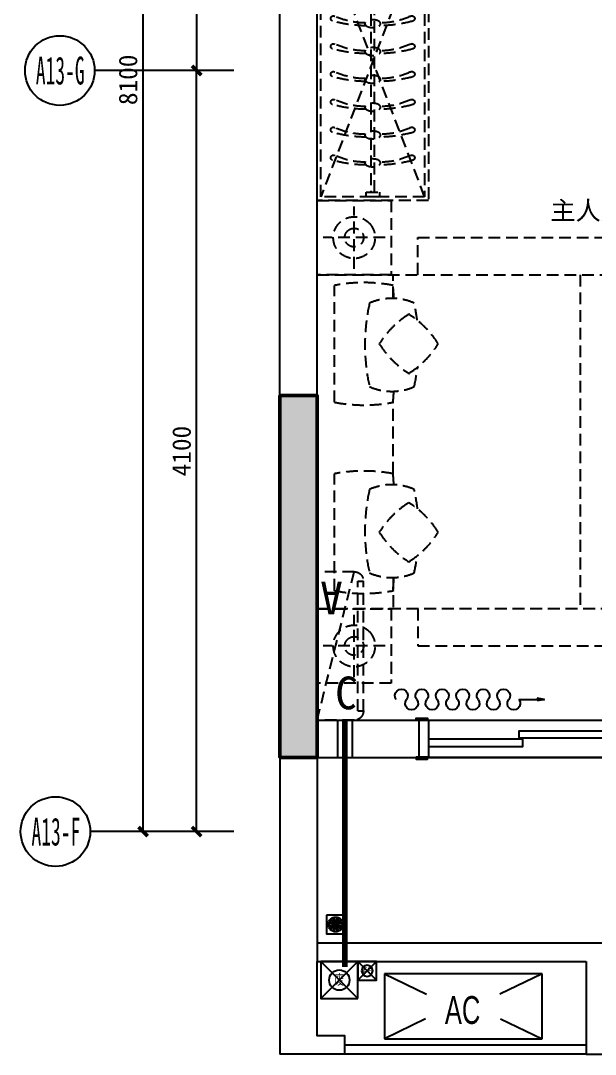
# Model space of a CAD drawing. Header units: millimetres. Extents: x -102565 to 103504, y -132507 to -120.
# Drawn here: x 57183 to 60281, y -11805 to -6236 of the extents above; entities that cross this region are included whole.
import ezdxf
from ezdxf.enums import TextEntityAlignment as Align

# ---------------------------------------------------------------- set-up
doc = ezdxf.new("R2010")
doc.units = ezdxf.units.MM
doc.header["$LTSCALE"] = 10
doc.linetypes.add('A02-G-MAIN-洋房4号户型_设计区$0$DASH', pattern=[0.35, 0.25, -0.1])
doc.linetypes.add('HIDDEN', pattern=[9.524999999999999, 6.35, -3.175])
doc.layers.get('Defpoints').update_dxf_attribs({"color": 9})
for name, color, linetype in [('-B10  平         面  LESS', 3, 'Continuous'), ('-B11  平面非硬装   LESS', 2, 'HIDDEN'), ('-B12  平         地  LESS', 1, 'Continuous'), ('-B1234平 地 天 间  LESS', 7, 'Continuous'), ('-B123平   地   天  LESS', 3, 'Continuous'), ('-B13  平         天  LESS', 1, 'Continuous'), ('-B14  平 面 注 释  LESS', 1, 'Continuous'), ('-B60  给   排   水  LESS', 2, 'Continuous'), ('A02-G-MAIN-洋房4号户型_设计区$0$A02-G-MAIN-E户型报建_设计区$0$A_EQPM_SMAL(空调室内外机)', 1, 'Continuous'), ('A02-G-MAIN-洋房4号户型_设计区$0$A_FLOR_BORD(边缘)', 7, 'Continuous'), ('A02-G-MAIN-洋房4号户型_设计区$0$A_HDWR(配件)', 1, 'Continuous'), ('A02-G-MAIN-洋房4号户型_设计区$0$A_HOLE(洞)', 3, 'Continuous'), ('A21-G-BASE-D户型放大图_设计区$0$S_COCR_PIPE（冷凝水管）', 30, 'A21-G-BASE-D户型放大图_设计区$0$空调冷凝水管'), ('A21-G-BASE-D户型放大图_设计区$0$S_WAST_GRAV_PIPE（重力废水管）', 20, 'A21-G-BASE-D户型放大图_设计区$0$废水管'), ('A21-G-BASE-D户型放大图_设计区$0$S_WSD_VERT_PIPE（给排水立管）', 210, 'Continuous'), ('AXIS', 3, 'Continuous'), ('S10-G-WACO-D户型COSF_设计区$0$G_COL_HATCH（墙柱填充）', 252, 'Continuous')]:
    doc.layers.add(name, color=color, linetype=linetype)
doc.layers.add('S10-G-WACO-D户型COSF_设计区$0$G_COL（墙柱）', color=4, linetype='Continuous', lineweight=50)
doc.styles.add('A02-G-MAIN-洋房4号户型_设计区$0$A02-G-MAIN-E户型报建_设计区$0$HZ', font='hysz.shx', dxfattribs={"width": 0.65, "bigfont": 'hyfs.shx'})
doc.styles.add('A21-G-BASE-D户型放大图_设计区$0$HZ', font='hysz.shx', dxfattribs={"width": 0.65, "bigfont": 'hyfs.shx'})
doc.styles.add('LESS标准文字', font='simhei.ttf', dxfattribs={"height": 2})
doc.linetypes.add('A21-G-BASE-D户型放大图_设计区$0$废水管', pattern='A,2,-0.1,["F",A21-G-BASE-D户型放大图_设计区$0$HZ,S=0.12,R=0,X=-0.055,Y=-0.06],-0.1', length=2.2)
doc.linetypes.add('A21-G-BASE-D户型放大图_设计区$0$空调冷凝水管', pattern='A,2,-0.1,["N",A21-G-BASE-D户型放大图_设计区$0$HZ,S=0.12,R=0,X=-0.06,Y=-0.06],-0.1', length=2.2)
doc.dimstyles.new('标准注释（LESS）', dxfattribs={"dimtxt": 2, "dimasz": 1, "dimexe": 1, "dimexo": 0, "dimgap": 0.6, "dimtad": 1, "dimdec": 0, "dimrnd": 5, "dimzin": 12, "dimtxsty": 'LESS标准文字', "dimblk": 'ARCHTICK', "dimcen": 0, "dimclrd": 1, "dimclre": 1, "dimclrt": 3, "dimadec": 0, "dimazin": 0, "dimtfac": 1, "dimtdec": 0, "dimtix": 1, "dimtofl": 0, "dimtmove": 2, "dimatfit": 3, "dimldrblk": 'DOT', "dimfxl": 4, "dimfxlon": 1, "dimtfill": 1, "dimtolj": 1, "dimarcsym": 0})

# ---------------------------------------------------------------- blocks, each defined once
blk = doc.blocks.new('S10-G-WACO-D户型COSF_设计区')
at = {"layer": 'S10-G-WACO-D户型COSF_设计区$0$G_COL_HATCH（墙柱填充）'}
h = blk.add_hatch(color=0, dxfattribs=at)
h.dxf.hatch_style = 1
h.paths.add_polyline_path([(24100, 13650.00000647045), (24100, 11700.00000647045), (24300, 11700.00000647045), (24300, 13650.00000647045)])
at = {"layer": 'S10-G-WACO-D户型COSF_设计区$0$G_COL（墙柱）', "color": 0}
blk.add_lwpolyline([(24100, 13650.00000647045), (24100, 11700.00000647045), (24300, 11700.00000647045), (24300, 13650.00000647045)], close=True, dxfattribs=at)
blk = doc.blocks.new('wwfwfe')
at = {"layer": '-B11  平面非硬装   LESS', "color": 8}
for p, q in [((15843.23311464284, 5160.789790828856), (15843.23311464284, 5495.789790821405)), ((16010.73311464284, 5328.289790828856), (15675.73311461304, 5328.289790828856)), ((16052.93122000788, 5000.583235209782), (16052.93122000788, 5128.289790828856)), ((17062.18987811898, 5128.289790828856), (17061.97275502776, 3328.289790828856)), ((15737.93120540474, 4441.040899157668), (15737.93120540474, 5071.040893644238)), ((16052.93122000788, 4056.106506258393), (16052.93122000788, 4441.040896386052)), ((15737.93120540474, 3426.106509030009), (15737.93120540474, 4056.10650351658)), ((16052.93122000788, 3496.564167434663), (16052.93122000788, 3328.289790828856)), ((16052.93122000788, 3426.106506258393), (16052.93122000788, 3423.573701352025)), ((15843.23311464284, 2960.789790828856), (15843.23311464284, 3295.789790821406)), ((16010.73311464284, 3128.289790828856), (15675.73311461304, 3128.289790828856))]:
    blk.add_line(p, q, dxfattribs=at)
at = {"layer": '-B11  平面非硬装   LESS'}
for points in [[(15643.23311464284, 5528.289790828856), (16043.23311464284, 5528.289790828856), (16043.23311464284, 5128.289790828856), (15643.23311464284, 5128.289790828856)], [(15643.23311464284, 3328.289790828856), (16043.23311464284, 3328.289790828856), (16043.23311464284, 2928.289790828856), (15643.23311464284, 2928.289790828856)]]:
    blk.add_lwpolyline(points, close=True, dxfattribs=at)
at = {"layer": '-B11  平面非硬装   LESS', "color": 8}
for points in [[(16185.54985607956, 5128.289790828856), (16185.54985607956, 5328.289790828856), (18020.54985607956, 5328.289790828856), (18020.54985607956, 4928.289790828856)], [(16185.54985607956, 3328.289790828856), (16185.54985607956, 3128.289790828856), (18020.54985607956, 3128.289790828856), (18020.54985607956, 4928.289790828856)]]:
    blk.add_lwpolyline(points, dxfattribs=at)
at = {"layer": '-B11  平面非硬装   LESS'}
blk.add_lwpolyline([(15643.23301680182, 5128.289790828856), (17618.23301680182, 5128.289790828856, -0.414213562373095), (17643.23301680182, 5103.289790828856), (17643.23301680182, 3353.289790828856, -0.414213562373095), (17618.23301680182, 3328.289790828856), (15643.23301680182, 3328.289790828856)], format="xyb", close=True, dxfattribs=at)
at = {"layer": '-B11  平面非硬装   LESS', "color": 8}
for centre, radius, start, end in [((15895.43122000788, 4239.140754491234), 846.6782718860277, 79.27933000509879, 100.7206699949012), ((12159.70401198958, 4756.040896386052), 3905.949704364321, 3.58726355044707, 4.625711276651969), ((16912.86917902325, 4750.318140477086), 1011.820786297927, 167.1516449646315, 192.8483550353685), ((16046.53069825266, 4703.078141212607), 297.5739364141405, 66.18657204693474, 113.8134279530652), ((15180.19221742247, 4750.318140477086), 1011.820786297927, 7.520202379061958, 12.84835503536854), ((16406.82183010672, 4486.814639002228), 505.9103931453533, 122.1516459735193, 147.848354254794), ((15868.36931527947, 4486.814639002228), 505.9103931489637, 32.15164574520597, 57.84835402648064), ((16406.82183010672, 5025.26715382948), 505.9103931489637, 212.151645745206, 237.8483540264807), ((15868.36931527947, 5025.26715382948), 505.9103931453533, 302.1516459735194, 327.8483542547941), ((15180.19221742247, 4750.318140477086), 1011.820786297927, 347.1516449646314, 353.2058328498581), ((16046.53069825266, 4797.558139771367), 297.5739364141292, 246.1865720469347, 293.8134279530653), ((12159.70401198958, 4756.040896386052), 3905.949704364321, 355.3742887233481, 356.2440943371128), ((15895.43122000788, 5272.941038280869), 846.6782718860277, 259.2793300050988, 280.7206699949012), ((15895.43122000788, 3224.206364363576), 846.6782718860277, 79.27933000509879, 100.7206699949012), ((12159.70401198958, 3741.106506258393), 3905.949704364321, 3.755905662887298, 4.625711276651969), ((16912.86917902325, 3746.82926216736), 1011.820786297927, 167.1516449646315, 192.8483550353685), ((16046.53069825266, 3699.589262873078), 297.5739364141292, 66.18657204693474, 113.8134279530652), ((15180.19221742247, 3746.82926216736), 1011.820786297927, 6.79416715014186, 12.84835503536854), ((16406.82183010672, 3471.880248844768), 505.9103931489637, 122.1516459735193, 147.848354254794), ((15868.36931527947, 3471.880248844768), 505.9103931453533, 32.15164574520597, 57.84835402648064), ((16406.82183010672, 4010.332763672019), 505.9103931453533, 212.151645745206, 237.8483540264807), ((15868.36931527947, 4010.332763672019), 505.9103931489637, 302.1516459735194, 327.8483542547941), ((15180.19221742247, 3746.82926216736), 1011.820786297927, 347.1516449646314, 352.479797620938), ((16046.53069825266, 3794.069261461641), 297.5739364141405, 246.1865720469347, 293.8134279530653), ((12159.70401198958, 3741.106506258393), 3905.949704364321, 355.3742887233481, 356.4127364495529), ((15895.43122000788, 4258.00664815321), 846.6782718860277, 259.2793300050988, 280.7206699949012)]:
    blk.add_arc(centre, radius, start, end, dxfattribs=at)
for centre, major_axis, ratio, start_param, end_param in [((15843.23311464284, 5328.289790828856), (79.54951289972311, 79.5495128997231), 0.9999999995917888, 0.7853981636015538, 7.06858347078114), ((15843.23311464284, 5328.289790828856), (-35.70889245533572, 35.70889245533573), 0.9999999996967107, -0.7853981635490931, 5.497787143630493), ((15843.23311464284, 3128.289790828856), (79.54951289972311, 79.5495128997231), 0.9999999995917888, 0.7853981636015538, 7.06858347078114), ((15843.23311464284, 3128.289790828856), (-35.70889245533572, 35.70889245533573), 0.9999999996967107, -0.7853981635490931, 5.497787143630493)]:
    blk.add_ellipse(centre, major_axis=major_axis, ratio=ratio, start_param=start_param, end_param=end_param, dxfattribs=at)
blk = doc.blocks.new('A02-G-MAIN-洋房4号户型_设计区$0$A02-G-MAIN-E户型报建_设计区$0$A$C70B335D5')
at = {"layer": '-B1234平 地 天 间  LESS', "color": 1}
for p, q in [((-850, 185.9890578440099), (-850, -164.0109421559901)), ((0, 185.9890578440099), (-850, 185.9890578440099)), ((-850, 185.9890578440099), (-623.162508264184, 77.04322726416285)), ((0, 185.9890578440099), (-226.837491735816, 77.04322726416285)), ((0, -164.0109421559901), (0, 185.9890578440099)), ((-627.7941970825195, -56.60900785264676), (-850, -164.0109421559901)), ((-224.5444516837597, -55.82945826140349), (0, -164.0109421559901)), ((-850, -164.0109421559901), (0, -164.0109421559901))]:
    blk.add_line(p, q, dxfattribs=at)
at = {"layer": '-B1234平 地 天 间  LESS', "color": 1, "style": 'A02-G-MAIN-洋房4号户型_设计区$0$A02-G-MAIN-E户型报建_设计区$0$HZ', "width": 0.7}
blk.add_text('AC', height=150, rotation=359.9999997865566, dxfattribs=at).set_placement((-523.7499949336052, -84.01094215599002))
blk = doc.blocks.new('空调')
at = {"color": 1, "linetype": 'HIDDEN'}
for p, q in [((49.99999998009298, 250.0000100998295), (750.0003656515764, 249.9985473207198)), ((49.99999996740371, 220.0000100998295), (49.99999998009298, 250.0000100998295)), ((750.0003656388872, 219.9985473207125), (750.0003656515764, 249.9985473207198)), ((-4.109460860490799e-08, 200.0000100998295), (-4.109460860490799e-08, 1.010029518511146e-05)), ((-4.109460860490799e-08, 1.010029518511146e-05), (800.0003656303888, 199.9985473169945)), ((49.99999996740371, 220.0000100998295), (750.0003656388872, 219.9985473207125)), ((800.0003656303888, 199.9985473169945), (800.0003656153713, -0.001452381729905028))]:
    blk.add_line(p, q, dxfattribs=at)
at = {"linetype": 'HIDDEN'}
blk.add_lwpolyline([(800.0003656153713, -0.001452381729905028), (-4.109460860490799e-08, 1.010029518511146e-05)], dxfattribs=at)
at = {"color": 1, "linetype": 'HIDDEN'}
for centre, start, end in [((49.99999995890539, 200.0000100998295), 89.99999997331958, 180), ((750.0003656303888, 199.9985473207125), 0, 89.99999997331958)]:
    blk.add_arc(centre, 50, start, end, dxfattribs=at)
at = {"color": 1, "linetype": 'HIDDEN', "style": 'LESS标准文字'}
for s, p in [('C', (235.7012908181059, 97.94190648794029)), ('A', (746.5208552761324, 17.7408522578844))]:
    blk.add_text(s, height=176.4, rotation=90.4173541240641, dxfattribs=at).set_placement(p)
blk = doc.blocks.new('门套线（外）')
blk.add_lwpolyline([(0, 1.726334630802739e-09), (60, 1.726334630802739e-09), (60, 10.00000000172633), (0, 10.00000000172633)], close=True)
blk = doc.blocks.new('*U1135')
blk.add_lwpolyline([(0, 0), (-60, 0), (-60, 10), (0, 10)], close=True)
blk = doc.blocks.new('*D1095')
at = {"layer": 'Defpoints', "color": 0, "transparency": 16777216}
for p in [(50, -149.9999999982996), (2049.999999999898, -149.9999999978745), (2049.999999999898, -187.5604005221462)]:
    blk.add_point(p, dxfattribs=at)
at = {"layer": 'Defpoints', "color": 8, "transparency": 16777216, "insert": (1049.999999999949, -187.5604005221462), "char_height": 30, "attachment_point": 5, "style": 'LESS标准文字', "bg_fill": 3, "box_fill_scale": 1.1, "bg_fill_color": 256, "bg_fill_true_color": 13158600, "bg_fill_transparency": 0}
blk.add_mtext('\\A1;2000', dxfattribs=at)
blk = doc.blocks.new('_ArchTick')
at = {"color": 0, "linetype": 'ByBlock', "const_width": 0.4}
blk.add_lwpolyline([(-0.5, -0.5), (0.5, 0.5)], dxfattribs=at)
blk = doc.blocks.new('_Dot')
at = {"color": 0, "linetype": 'ByBlock', "lineweight": -2}
blk.add_line((-0.5, 0), (-1, 0), dxfattribs=at)
at = {"color": 0, "linetype": 'ByBlock', "const_width": 0.5}
blk.add_lwpolyline([(-0.25, 0, 1), (0.25, 0, 1)], format="xyb", close=True, dxfattribs=at)
blk = doc.blocks.new('*U1011')
at = {"linetype": 'ByBlock', "extrusion": (0, 0, -1)}
for p, q in [((604520.0551183125, -248157.5679124451), (604520.0551183125, -249657.4059230639)), ((605120.0551183125, -248157.5679124451), (604520.0551183125, -248157.5679124451)), ((605120.0551183125, -249657.4059230639), (605120.0551183125, -248157.5679124451)), ((604520.0551183125, -249657.4059230639), (605120.0551183125, -249657.4059230639))]:
    blk.add_line(p, q, dxfattribs=at)
at = {"linetype": 'ByBlock'}
for p, q in [((604520.0551183125, -248157.5679124451), (604520.0551183125, -249657.4059230639)), ((605120.0551183125, -248157.5679124451), (604520.0551183125, -248157.5679124451)), ((604540.0551183125, -248177.5679124451), (604540.0551183125, -249637.4059230639)), ((605100.0551183125, -248177.5679124451), (604540.0551183125, -248177.5679124451)), ((604856.1841505965, -248177.5679124451), (604783.9260860583, -248177.5679124451)), ((605100.0551183125, -249637.4059230639), (605100.0551183125, -248177.5679124451)), ((605120.0551183125, -249657.4059230639), (605120.0551183125, -248157.5679124451)), ((604540.0551183125, -249637.4059230639), (605100.0551183125, -249637.4059230639)), ((604783.9260860583, -249637.4059230639), (604856.1841505965, -249637.4059230639)), ((604520.0551183125, -249657.4059230639), (605120.0551183125, -249657.4059230639))]:
    blk.add_line(p, q, dxfattribs=at)
at = {"color": 8, "linetype": 'ByBlock'}
for p, q in [((604783.9260860583, -248177.5679124451), (604783.9260860583, -248202.5679124451)), ((604856.1841505965, -248202.5679124451), (604856.1841505965, -248177.5679124451)), ((604783.9260860583, -248202.5679124451), (604856.1841505965, -248202.5679124451)), ((604835.0551183125, -248202.5679124451), (604805.0551183125, -248202.5679124451)), ((604783.9260860583, -249612.4059230639), (604783.9260860583, -249637.4059230639)), ((604856.1841505965, -249612.4059230639), (604783.9260860583, -249612.4059230639)), ((604856.1841505965, -249637.4059230639), (604856.1841505965, -249612.4059230639))]:
    blk.add_line(p, q, dxfattribs=at)
at = {"color": 8}
for points in [[(604540.0551183125, -248177.5679124451), (605100.0551183125, -249637.4059230639)], [(604540.0551183125, -249637.4059230639), (605100.0551183125, -248177.5679124451)]]:
    blk.add_lwpolyline(points, dxfattribs=at)
at = {"color": 8, "linetype": 'ByBlock'}
blk.add_lwpolyline([(604830.0551183125, -249612.4059230639), (604810.0551183125, -249612.4059230639), (604810.0551183125, -248177.5679124451), (604830.0551183125, -248177.5679124451)], close=True, dxfattribs=at)
for centre, radius, start, end in [((604608.5458315264, -248227.3959368832), 14.71397849722514, 60.90327998400224, 249.7316551489735), ((604794.8759065171, -247529.278480806), 737.2075556814796, 254.9497944831996, 269.2051470997105), ((604779.4503475925, -247866.8855244821), 384.287241269938, 244.7789436781691, 269.8386877940624), ((604845.2365576526, -247529.2785398891), 737.2075556814652, 270.7947214080605, 285.0500712159664), ((604860.6613233587, -247866.8856193802), 384.2872420775963, 270.1611670637388, 295.2209222685478), ((605031.5649970075, -248227.3964320129), 14.71397849722492, 290.2682119472328, 119.0965870026857), ((604608.5458315264, -248377.3959368832), 14.71397849722514, 60.90327998400221, 249.7316551489733), ((604779.4503475925, -248016.8855244821), 384.287241269938, 244.7789436781688, 269.8386877940624), ((604860.6613233587, -248016.8856193802), 384.2872420775963, 270.1611670637388, 295.220922268548), ((605031.5649970075, -248377.3964320129), 14.71397849722492, 290.2682119472328, 119.0965870026861), ((604794.8759065171, -247679.278480806), 737.2075556814796, 254.9497944831994, 269.2051470997105), ((604845.2365576526, -247679.2785398891), 737.2075556814652, 270.7947214080605, 285.0500712159665), ((604608.5458315264, -248527.3959368832), 14.71397849722514, 60.90327998400221, 249.7316551489733), ((604779.4503475925, -248166.8855244821), 384.287241269938, 244.7789436781696, 269.8386877940624), ((604860.6613233587, -248166.8856193802), 384.2872420775963, 270.1611670637388, 295.2209222685473), ((605031.5649970075, -248527.3964320129), 14.71397849722492, 290.2682119472328, 119.0965870026861), ((604794.8759065171, -247829.278480806), 737.2075556814796, 254.9497944831998, 269.2051470997105), ((604845.2365576526, -247829.2785398891), 737.2075556814652, 270.7947214080605, 285.0500712159665), ((604608.5458315264, -248677.3959368832), 14.71397849722514, 60.90327998400221, 249.7316551489733), ((604794.8759065171, -247979.278480806), 737.2075556814796, 254.9497944831998, 269.2051470997105), ((604779.4503475925, -248316.8855244821), 384.287241269938, 244.7789436781696, 269.8386877940624), ((604845.2365576526, -247979.2785398891), 737.2075556814652, 270.7947214080605, 285.0500712159665), ((604860.6613233587, -248316.8856193802), 384.2872420775963, 270.1611670637388, 295.2209222685473), ((605031.5649970075, -248677.3964320129), 14.71397849722492, 290.2682119472328, 119.0965870026861), ((604608.5458315264, -248827.3959368832), 14.71397849722514, 60.90327998400379, 249.7316551489745), ((604794.8759065171, -248129.278480806), 737.2075556814796, 254.9497944831989, 269.2051470997105), ((604779.4503475925, -248466.8855244821), 384.287241269938, 244.7789436781696, 269.8386877940624), ((604845.2365576526, -248129.2785398891), 737.2075556814652, 270.7947214080605, 285.0500712159665), ((604860.6613233587, -248466.8856193802), 384.2872420775963, 270.1611670637388, 295.2209222685473), ((605031.5649970075, -248827.3964320129), 14.71397849722492, 290.2682119472339, 119.0965870026845), ((604608.5458315264, -248977.3959368832), 14.71397849722514, 60.90327998400379, 249.7316551489745), ((604779.4503475925, -248616.8855244821), 384.287241269938, 244.7789436781696, 269.8386877940624), ((604860.6613233587, -248616.8856193802), 384.2872420775963, 270.1611670637388, 295.2209222685473), ((605031.5649970075, -248977.3964320129), 14.71397849722492, 290.2682119472339, 119.0965870026845), ((604794.8759065171, -248279.278480806), 737.2075556814796, 254.9497944831989, 269.2051470997105), ((604845.2365576526, -248279.2785398891), 737.2075556814652, 270.7947214080605, 285.0500712159665), ((604608.5458315264, -249127.3959368832), 14.71397849722514, 60.90327998400379, 249.7316551489745), ((604794.8759065171, -248429.278480806), 737.2075556814796, 254.9497944831989, 269.2051470997105), ((604779.4503475925, -248766.8855244821), 384.287241269938, 244.7789436781696, 269.8386877940624), ((604845.2365576526, -248429.2785398891), 737.2075556814652, 270.7947214080605, 285.0500712159665), ((604860.6613233587, -248766.8856193802), 384.2872420775963, 270.1611670637388, 295.2209222685473), ((605031.5649970075, -249127.3964320129), 14.71397849722492, 290.2682119472339, 119.0965870026845), ((604608.5458315264, -249277.3959368832), 14.71397849722514, 60.90327998400379, 249.7316551489745), ((604794.8759065171, -248579.278480806), 737.2075556814796, 254.9497944832006, 269.2051470997105), ((604779.4503475925, -248916.8855244821), 384.287241269938, 244.7789436781696, 269.8386877940624), ((604845.2365576526, -248579.2785398891), 737.2075556814652, 270.7947214080606, 285.0500712159665), ((604860.6613233587, -248916.8856193802), 384.2872420775963, 270.1611670637388, 295.2209222685473), ((605031.5649970075, -249277.3964320129), 14.71397849722492, 290.2682119472317, 119.0965870026845), ((604608.5458315264, -249427.3959368832), 14.71397849722514, 60.90327998400379, 249.7316551489745), ((604779.4503475925, -249066.8855244821), 384.287241269938, 244.7789436781696, 269.8386877940624), ((604860.6613233587, -249066.8856193802), 384.2872420775963, 270.1611670637388, 295.2209222685473), ((605031.5649970075, -249427.3964320129), 14.71397849722492, 290.2682119472317, 119.0965870026845), ((604794.8759065171, -248729.278480806), 737.2075556814796, 254.9497944832006, 269.2051470997105), ((604845.2365576526, -248729.2785398891), 737.2075556814652, 270.7947214080606, 285.0500712159665)]:
    blk.add_arc(centre, radius, start, end, dxfattribs=at)
for centre in [(604820.0553571781, -248254.9116755953), (604820.0553571781, -248404.9116755953), (604820.0553571781, -248554.9116755953), (604820.0553571781, -248704.9116755953), (604820.0553571781, -248854.9116755953), (604820.0553571781, -249004.9116755953), (604820.0553571781, -249154.9116755953), (604820.0553571781, -249304.9116755953), (604820.0553571781, -249454.9116755953)]:
    blk.add_ellipse(centre, major_axis=(-42.36795274843174, 9.747465504192955e-05), ratio=0.4943720058768378, start_param=3.141592653589864, end_param=9.42477796076945, dxfattribs=at)
blk = doc.blocks.new('A$C2F834631')
for p, q in [((-2.479512477293611e-05, 87.47737107378634), (62.13425099966116, 98.47886482599279)), ((-2.479512477293611e-05, 87.47737107378634), (62.13425099966116, 76.4758773215799)), ((214.759857776342, 87.47737107378634), (-2.479512477293611e-05, 87.47737107378634)), ((62.13425099966116, 98.47886482599279), (54.91981336072786, 87.47737107378634)), ((62.13425099966116, 76.4758773215799), (54.91981336072786, 87.47737107378634))]:
    blk.add_line(p, q)
for centre, start, end in [((343.8627562538022, 120.6307885939968), 322.3895166346791, 217.6104833653209), ((515.999954223691, 120.6307885939896), 322.3895166346791, 217.6104833653209), ((688.137152193638, 120.6307885939896), 322.3895166346791, 217.6104833653209), ((860.2743501635268, 120.6307885939823), 322.3895166346791, 217.6104833653209), ((1032.411548133416, 120.6307885939823), 322.3895166346791, 217.6104833653209), ((1204.548746103363, 120.630788593975), 322.3895166346791, 217.6104833653209), ((257.7941572688287, 54.32395355357585), 142.3895166346791, 37.6104833653209), ((429.9313552387757, 54.32395355356857), 142.3895166346791, 37.6104833653209), ((602.0685532086645, 54.32395355356857), 142.3895166346791, 37.6104833653209), ((774.2057511785533, 54.3239535535613), 142.3895166346791, 37.6104833653209), ((946.3429491485003, 54.3239535535613), 142.3895166346791, 37.6104833653209), ((1118.480147118389, 54.32395355355402), 142.3895166346791, 37.6104833653209)]:
    blk.add_arc(centre, 54.32402807301445, start, end)
for points in [[(62.13425099966116, 98.47886482599279), (54.91981336072786, 87.47737107378634), (-2.479512477293611e-05, 87.47737107378634)], [(-2.479512477293611e-05, 87.47737107378634), (62.13425099966116, 76.4758773215799), (54.91981336072786, 87.47737107378634)]]:
    blk.add_solid(points)
blk = doc.blocks.new('A$C322362D0')
at = {"color": 1}
blk.add_lwpolyline([(0, 0), (100, 0), (100, 100), (0, 100)], close=True, dxfattribs=at)
at = {"color": 8}
for points in [[(16.00948071479797, 55.90702310204506), (39.57940319180489, 51.62897494438221, 0.5136593078038767), (40.61207264661789, 54.80720470845699), (19.02903118729591, 65.20024387538433, 0.5839084714220167), (16.00948071479797, 55.90702310204506)], [(33.87843906879425, 80.50153433531523, 0.5839084714144257), (25.9731533229351, 74.75800803303719), (42.52704754471779, 57.44294153156807, 0.5136593078114284), (45.23061126470566, 59.40719555318356), (33.87843906879425, 80.50153433531523)], [(66.12156093120575, 80.50153433531523), (54.76938873529434, 59.40719555318356, 0.5136593078102788), (57.47295245528221, 57.44294153156807), (74.0268466770649, 74.75800803303719, 0.5839084714144257), (66.12156093120575, 80.50153433531523)], [(80.97096881270409, 65.20024387538433), (59.38792735338211, 54.80720470845699, 0.513659307802951), (60.42059680819511, 51.62897494438221), (83.99051928520203, 55.90702310204506, 0.5839084714220169), (80.97096881270409, 65.20024387538433)], [(16.00948071479797, 44.09297689795494, 0.5839084714220167), (19.02903118729591, 34.79975612464477), (40.61207264661789, 45.19279529157211, 0.5136593078029511), (39.57940319180489, 48.3710250556469), (16.00948071479797, 44.09297689795494)], [(33.87843906879425, 19.49846566471388), (45.23061126470566, 40.59280444684555, 0.5136593078102789), (42.52704754471779, 42.55705846846104), (25.9731533229351, 25.24199196699192, 0.5839084714144258), (33.87843906879425, 19.49846566471388)], [(66.12156093120575, 19.49846566471388, 0.5839084714144257), (74.0268466770649, 25.24199196699192), (57.47295245528221, 42.55705846846104, 0.5136593078114282), (54.76938873529434, 40.59280444684555), (66.12156093120575, 19.49846566471388)], [(80.97096881270409, 34.79975612464477, 0.5839084714220169), (83.99051928520203, 44.09297689795494), (60.42059680819511, 48.3710250556469, 0.5136593078038765), (59.38792735338211, 45.19279529157211), (80.97096881270409, 34.79975612464477)]]:
    blk.add_lwpolyline(points, format="xyb", dxfattribs=at)
for points in [[(45.11426469683647, 84.15227538347244), (48.32910573482513, 60.41395743194153, 0.5136593078046278), (51.67089426517487, 60.41395743194153), (54.88573530316353, 84.15227538347244, 0.5839084714118552)], [(45.11426469683647, 15.84772461655666, 0.5839084714118552), (54.88573530316353, 15.84772461655666), (51.67089426517487, 39.58604256808758, 0.5136593078046278), (48.32910573482513, 39.58604256808758)]]:
    blk.add_lwpolyline(points, format="xyb", close=True, dxfattribs=at)
for radius in [40, 6.000000000000001]:
    blk.add_circle((50, 50), radius, dxfattribs=at)
blk = doc.blocks.new('*D1067')
at = {"color": 1, "lineweight": -2, "transparency": 16777216}
for p, q in [((23970.68364851351, -21716.68779476274), (23720.68364851351, -21716.68779476274)), ((23770.68364851351, -29816.68875740461), (23770.68364851351, -21716.68779476274)), ((23970.68364851351, -29816.68875740461), (23720.68364851351, -29816.68875740461))]:
    blk.add_line(p, q, dxfattribs=at)
at = {"layer": 'Defpoints', "color": 0, "transparency": 16777216}
for p in [(23770.68364851351, -21716.68779476274), (24259.19163286988, -21716.68779476274), (24259.19163286988, -29816.68875740461)]:
    blk.add_point(p, dxfattribs=at)
at = {"color": 1, "lineweight": -2, "transparency": 16777216, "xscale": 50, "yscale": 50, "zscale": 50}
for p, rotation in [((23770.68364851351, -21716.68779476274), 90), ((23770.68364851351, -29816.68875740461), 270)]:
    blk.add_blockref('_ArchTick', p, dxfattribs=dict(at, rotation=rotation))
at = {"color": 3, "transparency": 16777216, "insert": (23690.1218507607, -25766.68827608367), "char_height": 100, "attachment_point": 5, "rotation": 90, "style": 'LESS标准文字', "bg_fill": 3, "box_fill_scale": 1.1, "bg_fill_color": 256, "bg_fill_true_color": 13158600, "bg_fill_transparency": 0}
blk.add_mtext('\\A1;8100', dxfattribs=at)
blk = doc.blocks.new('*D1068')
at = {"color": 1, "lineweight": -2, "transparency": 16777216}
for p, q in [((24259.19163286994, -25716.6887574047), (24009.19163286994, -25716.6887574047)), ((24059.19163286994, -29816.68875740461), (24059.19163286994, -25716.6887574047)), ((24259.19163286994, -29816.68875740461), (24009.19163286994, -29816.68875740461))]:
    blk.add_line(p, q, dxfattribs=at)
at = {"layer": 'Defpoints', "color": 0, "transparency": 16777216}
for p in [(24059.19163286994, -25716.6887574047), (24429.1853095339, -25716.6887574047), (24373.01317604066, -29816.68875740461)]:
    blk.add_point(p, dxfattribs=at)
at = {"color": 1, "lineweight": -2, "transparency": 16777216, "xscale": 50, "yscale": 50, "zscale": 50}
for p, rotation in [((24059.19163286994, -25716.6887574047), 90), ((24059.19163286994, -29816.68875740461), 270)]:
    blk.add_blockref('_ArchTick', p, dxfattribs=dict(at, rotation=rotation))
at = {"color": 3, "transparency": 16777216, "insert": (23978.62983511714, -27766.68875740465), "char_height": 100, "attachment_point": 5, "rotation": 90, "style": 'LESS标准文字', "bg_fill": 3, "box_fill_scale": 1.1, "bg_fill_color": 256, "bg_fill_true_color": 13158600, "bg_fill_transparency": 0}
blk.add_mtext('\\A1;4100', dxfattribs=at)
blk = doc.blocks.new('*D1069')
at = {"color": 1, "lineweight": -2, "transparency": 16777216}
for p, q in [((24259.19163286994, -22716.6887574047), (24009.19163286994, -22716.6887574047)), ((24059.19163286994, -22716.6887574047), (24059.19163286994, -25716.6887574047)), ((24259.19163286994, -25716.6887574047), (24009.19163286994, -25716.6887574047))]:
    blk.add_line(p, q, dxfattribs=at)
at = {"layer": 'Defpoints', "color": 0, "transparency": 16777216}
for p in [(24388.08374844129, -22716.6887574047), (24059.19163286994, -25716.6887574047), (24429.1853095339, -25716.6887574047)]:
    blk.add_point(p, dxfattribs=at)
at = {"color": 1, "lineweight": -2, "transparency": 16777216, "xscale": 50, "yscale": 50, "zscale": 50}
for p, rotation in [((24059.19163286994, -22716.6887574047), 90), ((24059.19163286994, -25716.6887574047), 270)]:
    blk.add_blockref('_ArchTick', p, dxfattribs=dict(at, rotation=rotation))
at = {"color": 3, "transparency": 16777216, "insert": (23978.62983511714, -24216.6887574047), "char_height": 100, "attachment_point": 5, "rotation": 90, "style": 'LESS标准文字', "bg_fill": 3, "box_fill_scale": 1.1, "bg_fill_color": 256, "bg_fill_true_color": 13158600, "bg_fill_transparency": 0}
blk.add_mtext('\\A1;3000', dxfattribs=at)
blk = doc.blocks.new('*U41')
at = {"color": 1}
blk.add_line((0, 0), (-15, 0), dxfattribs=at)
blk.add_circle((-18.75, 0), 3.75, dxfattribs=at)
at = {"color": 3, "style": 'LESS标准文字', "width": 2.440007436557728, "flags": 8}
blk.add_attdef('轴号', text='', height=3, dxfattribs=at).set_placement((-21.3343179828711, -1.499999999999999), (-16.07048171524094, -1.499999999999999), align=Align.FIT)
blk = doc.blocks.new('A21-G-BASE-D户型放大图_设计区$0$冷凝水立管DN50')
at = {"layer": 'A21-G-BASE-D户型放大图_设计区$0$S_WSD_VERT_PIPE（给排水立管）'}
blk.add_circle((0, 0), 30, dxfattribs=at)
at = {"layer": 'Defpoints', "color": 252}
blk.add_lwpolyline([(-50, 50), (50, 50), (50, -50), (-50, -50), (-50, 50), (50, -50), (50, 50), (-50, -50)], dxfattribs=at)
at = {"layer": 'Defpoints', "color": 252, "style": 'A21-G-BASE-D户型放大图_设计区$0$HZ', "width": 0.7}
blk.add_text('冷凝', height=32, dxfattribs=at).set_placement((0.07388679217547178, -15.31104005381349), align=Align.CENTER)
blk = doc.blocks.new('A21-G-BASE-D户型放大图_设计区$0$废水立管100')
at = {"layer": 'A21-G-BASE-D户型放大图_设计区$0$S_WSD_VERT_PIPE（给排水立管）'}
blk.add_circle((0, 0), 54.99999999999999, dxfattribs=at)
at = {"layer": 'Defpoints', "color": 252}
blk.add_lwpolyline([(99.99999260902405, -100.0000085830688), (99.99996596446726, 99.99999141692933), (-100.0000340355327, 99.99996477237255), (-100.000007390976, -100.0000352276256)], close=True, dxfattribs=at)
for points in [[(-100.0000340355327, 99.99996477237255), (99.99999260902405, -100.0000085830688)], [(99.99996596446726, 99.99999141692933), (-100.000007390976, -100.0000352276256)]]:
    blk.add_lwpolyline(points, dxfattribs=at)
at = {"layer": 'Defpoints', "color": 252, "style": 'A21-G-BASE-D户型放大图_设计区$0$HZ', "width": 0.7}
blk.add_text('废', height=62.50000000000001, dxfattribs=at).set_placement((-0.8485864708454756, -30.89650828184335), align=Align.CENTER)
blk = doc.blocks.new('*U1094')
at = {"layer": '-B10  平         面  LESS', "color": 1}
blk.add_lwpolyline([(0, 1.13686837721616e-13), (2099.999999999898, 4.251887730788704e-10), (2099.999999999898, -199.9999999978745), (-9.473903143357806e-15, -199.9999999982996)], close=True, dxfattribs=at)
at = {"layer": '-B10  平         面  LESS'}
for points in [[(49.99999999999999, -97.49999999829959), (49.99999999999999, -57.49999999829959), (559.9999999999745, -57.49999999819331), (559.9999999999745, -97.49999999819329)], [(540, -102.4999999981933), (540, -142.4999999981933), (1049.999999999949, -142.499999998087), (1049.999999999949, -102.499999998087)], [(1559.999999999898, -102.4999999979808), (1559.999999999898, -142.4999999979808), (1049.999999999949, -142.499999998087), (1049.999999999949, -102.499999998087)], [(2049.999999999898, -97.49999999787451), (2049.999999999898, -57.49999999787451), (1539.999999999924, -57.49999999798077), (1539.999999999924, -97.49999999798077)]]:
    blk.add_lwpolyline(points, close=True, dxfattribs=at)
at = {"layer": '-B12  平         地  LESS'}
for points in [[(0, 1.700414031802211e-09), (-9.473903143357806e-15, -199.9999999982996), (49.99999999999999, -199.9999999982996), (50, 1.700414031802211e-09)], [(2099.999999999898, 2.12548911804336e-09), (2099.999999999898, -199.9999999978745), (2049.999999999898, -199.9999999978745), (2049.999999999898, 2.12548911804336e-09)]]:
    blk.add_lwpolyline(points, close=True, dxfattribs=at)
at = {"layer": '-B12  平         地  LESS', "xscale": -1}
blk.add_blockref('门套线（外）', (45, -1.726334630802739e-09), dxfattribs=at)
at = {"layer": '-B12  平         地  LESS'}
blk.add_blockref('门套线（外）', (2054.999999999898, -1.301259544561591e-09), dxfattribs=at)
at = {"layer": '-B12  平         地  LESS', "xscale": -1, "rotation": 180}
blk.add_blockref('*U1135', (44.99999999999999, -200.0000000017448), dxfattribs=at)
at = {"layer": '-B12  平         地  LESS', "color": 2, "rotation": 180}
blk.add_blockref('*U1135', (2054.999999999898, -200.0000000013196), dxfattribs=at)
at = {"layer": 'Defpoints'}
dim = blk.add_linear_dim(base=(2049.999999999898, -187.5604005221462), p1=(50, -149.9999999982996), p2=(2049.999999999898, -149.9999999978745), dimstyle='标准注释（LESS）', override={"dimscale": 0, "dimtad": 0, "dimse1": 1, "dimse2": 1, "dimsd1": 1, "dimsd2": 1, "dimclrt": 8, "dimtix": 1, "dimtofl": 0, "dimtmove": 2, "dimatfit": 3}, dxfattribs=at)
dim.commit()
dim.dimension.update_dxf_attribs({"geometry": '*D1095', "text_midpoint": (1049.999999999949, -187.5604005221462)})
blk = doc.blocks.new('A$C2ED66F2E')
at = {"layer": '-B1234平 地 天 间  LESS'}
for p, q in [((7189.47832929502, 12909.94390382832), (7189.478178019916, 17409.94390382743)), ((7389.478178020032, 13109.94390382976), (7389.478178020032, 17409.94390382848)), ((7389.478178020148, 13109.94390382976), (7939.478178020265, 13109.94390382797)), ((7499.478118891147, 13109.943903829), (7499.47804614851, 12909.94390382887)), ((7579.478118890915, 13109.94371494759), (7579.478046148422, 12909.94390382901)), ((7939.478178020265, 12909.94390382967), (7939.478178020265, 13109.94390382797)), ((7189.47832929502, 12909.94390382832), (7189.47832929502, 11309.9440448817)), ((7389.478329294787, 12909.94390382867), (7939.478178020265, 12909.94390382967)), ((7389.478329294787, 12909.94390382063), (7389.478329294787, 11809.94390382814))]:
    blk.add_line(p, q, dxfattribs=at)
for points in [[(7539.478329294787, 11309.94404488171), (7539.478329294787, 11409.94391029986), (7389.478329294787, 11409.94391029986), (7389.478329294787, 11809.94390382814)], [(7539.478329294787, 11309.94391029986), (7189.478178017878, 11309.94391029985)]]:
    blk.add_lwpolyline(points, dxfattribs=at)
at = {"layer": '-B123平   地   天  LESS', "color": 2}
blk.add_lwpolyline([(7939.477933737438, 13109.94390382883), (10039.4779337375, 13109.94390382883)], dxfattribs=at)
at = {"layer": '-B13  平         天  LESS', "linetype": 'HIDDEN'}
blk.add_lwpolyline([(7389.478178019406, 17409.94390382848), (7989.478178019406, 17409.94390382848), (7989.478178019406, 15910.10589320961), (7389.478178019406, 15910.10589320961)], close=True, dxfattribs=at)
at = {"layer": 'A02-G-MAIN-洋房4号户型_设计区$0$A_FLOR_BORD(边缘)'}
for p, q in [((7389.478329294787, 11909.94390382814), (8939.478329295012, 11909.94390382826)), ((7389.478329294787, 11809.94390382814), (8839.478329295012, 11809.94390382825)), ((8839.478329295012, 11809.94390382825), (8839.478329295012, 11309.94390382825))]:
    blk.add_line(p, q, dxfattribs=at)
for points in [[(7939.478178020439, 12909.94390382967), (10139.47817802026, 12909.94390382689)], [(8839.478329295012, 11309.94390382825), (8939.478329295012, 11309.94390382825)]]:
    blk.add_lwpolyline(points, dxfattribs=at)
at = {"layer": 'A02-G-MAIN-洋房4号户型_设计区$0$A_HDWR(配件)'}
for points in [[(8839.478329295012, 11359.94404488181), (7539.478329294787, 11359.94404488172)], [(8839.478329295012, 11309.94404488181), (7539.478329294787, 11309.94404488172)]]:
    blk.add_lwpolyline(points, dxfattribs=at)
at = {"layer": 'A02-G-MAIN-洋房4号户型_设计区$0$A_HOLE(洞)', "color": 3, "linetype": 'A02-G-MAIN-洋房4号户型_设计区$0$DASH', "ltscale": 0.6, "const_width": 30.00000000001851}
blk.add_lwpolyline([(7539.478118891264, 11780.2080708514), (7539.478178049107, 13110.05700781834)], dxfattribs=at)
at = {"layer": '-B11  平面非硬装   LESS', "color": 1, "ltscale": 30, "xscale": -1}
blk.add_blockref('*U1011', (612509.5332963319, 265567.5118162736), dxfattribs=at)
at = {"layer": '-B11  平面非硬装   LESS', "linetype": 'ByBlock'}
blk.add_blockref('wwfwfe', (-8253.754551286951, 10381.65367573268), dxfattribs=at)
at = {"layer": '-B12  平         地  LESS', "rotation": 270.00068259203}
blk.add_blockref('A$C322362D0', (7439.476135002878, 12059.75474984738), dxfattribs=at)
at = {"layer": '-B1234平 地 天 间  LESS'}
blk.add_blockref('S10-G-WACO-D户型COSF_设计区', (-16910.83971278425, 1209.943016352016), dxfattribs=at)
at = {"layer": '-B13  平         天  LESS', "extrusion": (0, 0, -1), "zscale": -1, "rotation": 90.00000000000001}
blk.add_blockref('空调', (-7389.478167919737, 13109.94346660264), dxfattribs=at)
at = {"layer": '-B13  平         天  LESS', "xscale": -0.6400000000000001, "yscale": 0.6400000000000001, "zscale": 0.6400000000000001, "rotation": 359.989621993177}
blk.add_blockref('A$C2F834631', (8614.960991581102, 13165.06324869957), dxfattribs=at)
at = {"layer": 'A02-G-MAIN-洋房4号户型_设计区$0$A02-G-MAIN-E户型报建_设计区$0$A_EQPM_SMAL(空调室内外机)', "extrusion": (0, 0, -1), "xscale": -1, "zscale": -1}
blk.add_blockref('A02-G-MAIN-洋房4号户型_设计区$0$A02-G-MAIN-E户型报建_设计区$0$A$C70B335D5', (-8602.365989886559, 11557.7558610564), dxfattribs=at)
at = {"layer": 'A21-G-BASE-D户型放大图_设计区$0$S_COCR_PIPE（冷凝水管）', "xscale": -1}
blk.add_blockref('A21-G-BASE-D户型放大图_设计区$0$冷凝水立管DN50', (7659.511513881323, 11759.94436430112), dxfattribs=at)
at = {"layer": 'A21-G-BASE-D户型放大图_设计区$0$S_WAST_GRAV_PIPE（重力废水管）'}
blk.add_blockref('A21-G-BASE-D户型放大图_设计区$0$废水立管100', (7509.485107140201, 11709.94394172112), dxfattribs=at)
at = {"layer": '-B14  平 面 注 释  LESS', "color": 3, "insert": (8385.907789744117, 15905.82358340912, 0.2042700387626798), "char_height": 100, "width": 936.0605772854353, "attachment_point": 1, "style": 'LESS标准文字'}
blk.add_mtext('\\pi260.45;主人房', dxfattribs=at)
dim = blk.add_linear_dim(base=(6451.618889155357, 20609.94390382941), p1=(6940.12687351173, 12509.94294118753), p2=(6940.12687351173, 20609.94390382941), angle=90, dimstyle='标准注释（LESS）', override={"dimscale": 0, "dimtix": 1, "dimtofl": 0, "dimtmove": 1, "dimatfit": 1})
dim.commit()
dim.dimension.update_dxf_attribs({"geometry": '*D1067', "text_midpoint": (6371.057091402552, 16559.94342250847), "insert": (-17319.06475935815, 42326.63169859214)})
at = {"rotation": 179.9948109965709}
blk.add_blockref('*U1094', (10039.46005636908, 12909.94390382872), dxfattribs=at)
dim = blk.add_linear_dim(base=(6740.126873511788, 16609.94294118744), p1=(7053.94841668251, 12509.94294118753), p2=(7110.120550175747, 16609.94294118744), angle=270, dimstyle='标准注释（LESS）', override={"dimscale": 0, "dimtix": 1, "dimtofl": 0, "dimtmove": 1, "dimatfit": 1})
dim.commit()
dim.dimension.update_dxf_attribs({"geometry": '*D1068', "text_midpoint": (6659.565075758986, 14559.94294118749), "insert": (-17319.06475935815, 42326.63169859214)})
at = {"layer": 'AXIS', "color": 2}
ref = blk.add_blockref('*U41', (6916.707963368532, 12509.9429222843), dxfattribs=dict(at, xscale=50, yscale=50, zscale=50))
ref.add_attrib('轴号', 'A13-F', dxfattribs={"layer": '0', "color": 3, "height": 150, "style": 'LESS标准文字', "width": 0.488001487311546, "flags": 8}).set_placement((5849.992064224976, 12434.94292228431), (6113.183877606484, 12434.94292228431), align=Align.FIT)
dim = blk.add_linear_dim(base=(6740.126873511788, 16609.94294118744), p1=(7069.018989083135, 19609.94294118744), p2=(7110.120550175747, 16609.94294118744), angle=90, dimstyle='标准注释（LESS）', override={"dimscale": 0, "dimtix": 1, "dimtofl": 0, "dimtmove": 1, "dimatfit": 1})
dim.commit()
dim.dimension.update_dxf_attribs({"geometry": '*D1069', "text_midpoint": (6659.565075758986, 18109.94294118745), "insert": (-17319.06475935815, 42326.63169859214)})
ref = blk.add_blockref('*U41', (6940.126873511788, 16609.94292311621), dxfattribs=dict(at, xscale=50, yscale=50, zscale=50))
ref.add_attrib('轴号', 'A13-G', dxfattribs={"layer": '0', "color": 3, "height": 150, "style": 'LESS标准文字', "width": 0.488001487311546, "flags": 8}).set_placement((5873.410974368233, 16534.94292311621), (6136.602787749741, 16534.94292311621), align=Align.FIT)

msp = doc.modelspace()

# ---------------------------------------------------------------- block references
at = {"layer": '-B60  给   排   水  LESS', "linetype": 'Continuous'}
msp.add_blockref('A$C2ED66F2E', (51391.43431990207, -23114.75258945177), dxfattribs=at)

doc.saveas('drawing.dxf')
